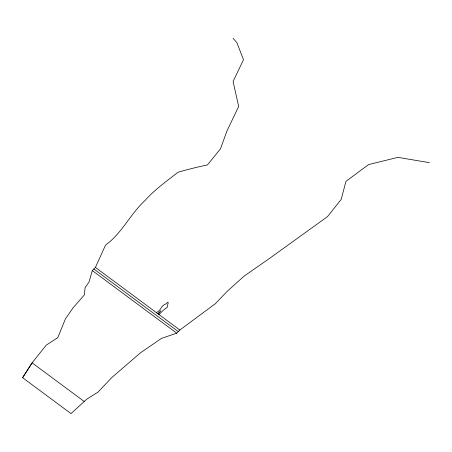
<?xml version="1.0" encoding="UTF-8"?>
<svg xmlns="http://www.w3.org/2000/svg" width="452" height="452" viewBox="0 0 452 452"><rect width="100%" height="100%" fill="white"/><g stroke="black" fill="none" stroke-linecap="round" stroke-linejoin="round"><path stroke-width="0.68" d="M233.079 38.392L236.803 42.505L243.492 59.72L233.079 81.479L238.679 106.44L226.983 130.888L220.463 148.861L207.428 164.952C197.513 166.963 187.71 169.466 177.986 172.268C166.669 181.19 154.731 189.58 145.12 200.405C130.345 213.96 121.938 233.283 105.536 245.114L95.406 267.409L92.293 270.578L89.089 281.873L85.095 287.709L84.366 294.919L72.925 307.987L65.399 318.937L57.771 337.661L46.172 345.175L31.883 363.131L22.6 377.702L71.037 413.608L86.812 399.133L97.994 392.116L111.751 377.623L140.352 352.899L161.545 338.345L176.726 333.18L179.839 330.011L215.367 303.699L226.955 291.574L244.063 276.149L269.053 258.759L327.485 216.638L341.209 199.383L345.938 181.371L368.51 164.613L397.924 157.364L429.4 162.647M22.6 377.702L32.109 362.849L84.236 401.495M156.319 312.569C161.398 310.462 160.285 306.546 165.076 304.185C166.551 304.716 166.918 301.224 168.364 302.8C167.2 304.365 168.223 305.795 166.85 307.806L166.539 307.868C163.782 309.62 161.2 312.168 159.093 314.632M158.375 314.095L160.94 310.654L157.788 313.66M95.406 267.409L179.839 330.011M93.852 268.996L178.286 331.593M92.293 270.578L176.726 333.18"/></g></svg>
